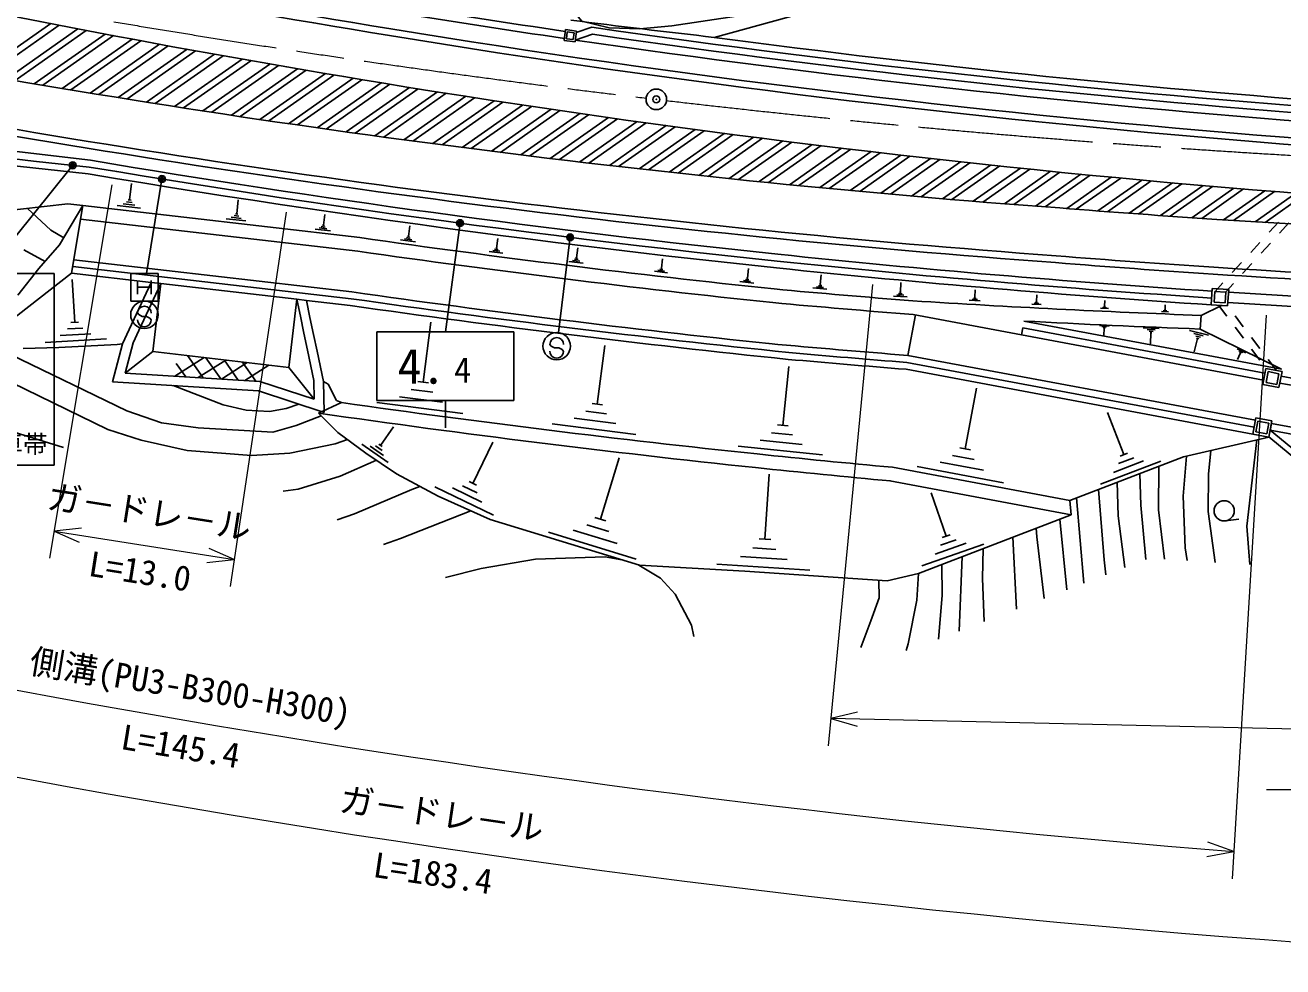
# Model space of a CAD drawing. Units: millimetres, scale not verified. Extents: x -1553829 to 1976667, y 20000 to 3795123.
# Drawn here: x 124698 to 216488, y 218873 to 287572 of the extents above; entities that cross this region are included whole.
import ezdxf
from ezdxf.enums import TextEntityAlignment as Align

# ---------------------------------------------------------------- set-up
doc = ezdxf.new("R2010")
doc.units = ezdxf.units.MM
doc.header["$LTSCALE"] = 1000
doc.header["$PDMODE"] = 32
doc.header["$PDSIZE"] = 500
doc.linetypes.add('CHAIN', pattern=[18.5, 12, -1.5, 3.5, -1.5])
for name, color, linetype, lineweight in [('M-BGD', 7, 'Continuous', 25), ('M-BMK', 2, 'CHAIN', 13), ('M-BMK-SRVR', 3, 'Continuous', 25), ('M-STR-HTXT', 7, 'Continuous', 13), ('M-STR-STRC', 7, 'Continuous', 25)]:
    doc.layers.add(name, color=color, linetype=linetype, lineweight=lineweight)
doc.styles.add('@ＭＳ ゴシック', font='')
doc.styles.add('ＭＳ ゴシック', font='')
doc.styles.get('@ＭＳ ゴシック').set_extended_font_data('@MS Gothic')
doc.styles.get('ＭＳ ゴシック').set_extended_font_data('MS Gothic')

msp = doc.modelspace()

# ---------------------------------------------------------------- linework, layer by layer
at = {"layer": 'M-BGD'}
for p, q in [((191684, 291277), (174995, 286683)), ((164917, 287036), (166065, 287419)), ((164138, 287246), (164036, 286452)), ((164036, 286452), (164830, 286351)), ((164138, 287246), (164931, 287145)), ((164267, 287078), (164204, 286582)), ((164204, 286582), (164700, 286519)), ((164267, 287078), (164763, 287015)), ((164763, 287015), (164700, 286519)), ((164931, 287145), (164830, 286351)), ((164847, 286485), (166111, 286907)), ((109294, 280101), (129463, 277712)), ((132325, 274829), (132463, 276030)), ((127805, 274527), (122483, 273944)), ((128906, 274409), (127805, 274527)), ((132714, 274436), (131856, 274535)), ((132519, 274632), (132090, 274682)), ((132432, 274816), (132217, 274841)), ((140139, 273805), (140256, 274820)), ((124862, 274205), (126576, 272616)), ((128906, 274409), (127205, 271537)), ((128075, 269478), (128906, 274409)), ((149117, 272071), (128906, 274409)), ((133123, 274215), (131407, 274413)), ((140468, 273474), (139744, 273557)), ((140304, 273640), (139942, 273681)), ((140230, 273795), (140049, 273816)), ((146466, 272970), (146565, 273766)), ((148975, 271081), (128740, 273423)), ((140814, 273287), (139365, 273454)), ((146993, 272559), (145855, 272699)), ((146722, 272708), (146154, 272778)), ((146594, 272839), (146310, 272874)), ((146537, 272961), (146395, 272979)), ((152682, 272164), (152777, 272930)), ((216170, 273202), (215494, 272465)), ((216929, 273143), (216253, 272405)), ((126576, 272616), (127512, 272055)), ((153189, 271768), (152095, 271904)), ((152929, 271911), (152382, 271979)), ((152806, 272038), (152532, 272072)), ((152751, 272156), (152614, 272173)), ((159102, 271307), (159190, 272017)), ((214818, 271728), (214142, 270991)), ((126158, 270340), (124590, 271173)), ((127205, 271537), (125698, 269815)), ((159571, 270940), (158557, 271066)), ((159330, 271073), (158823, 271136)), ((159216, 271190), (158962, 271222)), ((159165, 271300), (159038, 271315)), ((164937, 270588), (165028, 271324)), ((215578, 271668), (214902, 270931)), ((128184, 269968), (148493, 267615)), ((128241, 270464), (148551, 268111)), ((165424, 270207), (164372, 270337)), ((165174, 270345), (164648, 270410)), ((165056, 270466), (164793, 270499)), ((165003, 270580), (164872, 270596)), ((171142, 269852), (171224, 270514)), ((213467, 270254), (212791, 269516)), ((214226, 270194), (213550, 269457)), ((128075, 269478), (120662, 263701)), ((125698, 269815), (124155, 267881)), ((128318, 265890), (128135, 269023)), ((171580, 269510), (170634, 269627)), ((171355, 269633), (170882, 269692)), ((171249, 269743), (171012, 269772)), ((171201, 269844), (171083, 269859)), ((177526, 268992), (177270, 269023)), ((177475, 269102), (177347, 269118)), ((177411, 269110), (177500, 269829)), ((182723, 268655), (182784, 269355)), ((133896, 268803), (133361, 267657)), ((134016, 263755), (134592, 268723)), ((134592, 268723), (134056, 267577)), ((144525, 267572), (134592, 268723)), ((177886, 268739), (176860, 268866)), ((177642, 268873), (177129, 268937)), ((183196, 268312), (182197, 268399)), ((182955, 268434), (182455, 268477)), ((182839, 268545), (182589, 268566)), ((182785, 268650), (182660, 268661)), ((188643, 268086), (188517, 268093)), ((188580, 268089), (188615, 268794)), ((194011, 267717), (194039, 268269)), ((211338, 268365), (211263, 267167)), ((211338, 268365), (212536, 268289)), ((211525, 268153), (211475, 267354)), ((211525, 268153), (212324, 268102)), ((212115, 268779), (211540, 268152)), ((212324, 268102), (212273, 267304)), ((212875, 268720), (212309, 268103)), ((212536, 268289), (212460, 267092)), ((133361, 267657), (132826, 266512)), ((134056, 267577), (133521, 266431)), ((143950, 262604), (144525, 267572)), ((144525, 267572), (144785, 266334)), ((145221, 267491), (144525, 267572)), ((148409, 267121), (145221, 267491)), ((145221, 267491), (145480, 266253)), ((189068, 267762), (188061, 267813)), ((188821, 267875), (188318, 267901)), ((188701, 267982), (188449, 267995)), ((194393, 267461), (193605, 267501)), ((194200, 267550), (193806, 267570)), ((194106, 267634), (193909, 267644)), ((194060, 267715), (193962, 267720)), ((198843, 267187), (198159, 267221)), ((198675, 267264), (198334, 267281)), ((198593, 267336), (198422, 267345)), ((198554, 267407), (198469, 267411)), ((198511, 267409), (198535, 267887)), ((203480, 267082), (203501, 267490)), ((207893, 266829), (207910, 267177)), ((210526, 266399), (212005, 267120)), ((211263, 267167), (212460, 267092)), ((211475, 267354), (212273, 267304)), ((211802, 267133), (212405, 266335)), ((132826, 266512), (132290, 265366)), ((133521, 266431), (132986, 265285)), ((144785, 266334), (145044, 265096)), ((145480, 266253), (145739, 265016)), ((189670, 266429), (189120, 263480)), ((197404, 264984), (189514, 266458)), ((203762, 266893), (203180, 266922)), ((203620, 266959), (203329, 266973)), ((203550, 267020), (203404, 267028)), ((203516, 267080), (203444, 267084)), ((208134, 266667), (207636, 266692)), ((208012, 266723), (207763, 266736)), ((207953, 266776), (207828, 266782)), ((207924, 266827), (207862, 266830)), ((210526, 266399), (210456, 265401)), ((213604, 265576), (213002, 266374)), ((128903, 265475), (127785, 265410)), ((128598, 265907), (128038, 265874)), ((132290, 265366), (131799, 264314)), ((132986, 265285), (132576, 264408)), ((153742, 261518), (154302, 265904)), ((197404, 264984), (197500, 265495)), ((215184, 262193), (197500, 265495)), ((216399, 262475), (197591, 265987)), ((203119, 265658), (203803, 265619)), ((203286, 265579), (203628, 265560)), ((203368, 265506), (203539, 265497)), ((203407, 265436), (203492, 265431)), ((203449, 265433), (203422, 264955)), ((206301, 265485), (207452, 265449)), ((206585, 265361), (207160, 265343)), ((209684, 265299), (211056, 264950)), ((216399, 262475), (210456, 265401)), ((213007, 265537), (213610, 264738)), ((130634, 264679), (126159, 264417)), ((129489, 265061), (127252, 264930)), ((132576, 264408), (132003, 262192)), ((145044, 265096), (145303, 263858)), ((145739, 265016), (145999, 263778)), ((215088, 261682), (197404, 264984)), ((206725, 265241), (207013, 265232)), ((206793, 265124), (206937, 265119)), ((206865, 265122), (206840, 264316)), ((209992, 265074), (210678, 264900)), ((210265, 264713), (210021, 263752)), ((210129, 264893), (210472, 264806)), ((210180, 264734), (210351, 264691)), ((214809, 263980), (214207, 264778)), ((127161, 264055), (124544, 263993)), ((131403, 264266), (127161, 264055)), ((131799, 264314), (131084, 261549)), ((131799, 264314), (131403, 264266)), ((134016, 263755), (132003, 262192)), ((134016, 263755), (143950, 262604)), ((136552, 263461), (137691, 261839)), ((145303, 263858), (145765, 261654)), ((145999, 263778), (146460, 261574)), ((166450, 259928), (166994, 264192)), ((214482, 258743), (189120, 263480)), ((213153, 263959), (213783, 263674)), ((213382, 263627), (213183, 263186)), ((213282, 263825), (213597, 263682)), ((213332, 263726), (213490, 263655)), ((213343, 263645), (213422, 263610)), ((214212, 263940), (214815, 263142)), ((137754, 263322), (135618, 261968)), ((135725, 262899), (136413, 261919)), ((139333, 263139), (137319, 261862)), ((137882, 263307), (138968, 261760)), ((140912, 262956), (139020, 261757)), ((139212, 263153), (140245, 261681)), ((140542, 262999), (141522, 261601)), ((142491, 262773), (140721, 261651)), ((143950, 262604), (145796, 260275)), ((179996, 258376), (180439, 262681)), ((214386, 258232), (189051, 262963)), ((215247, 262527), (215026, 261348)), ((215247, 262527), (216427, 262306)), ((216014, 262383), (215412, 263182)), ((141817, 261583), (132003, 262192)), ((145765, 261654), (145796, 260275)), ((214294, 257741), (188986, 262467)), ((215407, 262294), (215259, 261508)), ((215407, 262294), (216193, 262146)), ((216193, 262146), (216045, 261360)), ((216427, 262306), (216205, 261127)), ((217413, 261777), (216364, 261973)), ((141737, 260888), (131084, 261549)), ((146511, 259318), (141737, 260888)), ((145796, 260275), (141817, 261583)), ((146813, 261390), (146460, 261574)), ((146460, 261574), (146511, 259318)), ((147419, 260192), (146813, 261390)), ((154446, 260792), (152879, 260992)), ((154134, 261468), (153351, 261568)), ((193296, 256668), (194120, 261080)), ((215026, 261348), (216205, 261127)), ((215259, 261508), (216045, 261360)), ((217380, 261254), (216268, 261461)), ((146116, 259268), (147784, 260039)), ((147784, 260039), (147419, 260192)), ((156635, 259239), (150370, 260039)), ((155149, 260066), (152016, 260466)), ((166830, 259880), (166069, 259977)), ((146116, 259268), (147527, 257853)), ((167817, 258516), (164771, 258905)), ((167133, 259222), (165611, 259416)), ((204882, 256243), (203698, 259324)), ((214516, 258921), (214294, 257742)), ((214516, 258921), (215695, 258700)), ((150642, 256912), (151591, 258264)), ((169262, 257712), (163171, 258490)), ((180380, 258337), (179612, 258416)), ((214675, 258688), (214528, 257901)), ((214675, 258688), (215462, 258540)), ((215462, 258540), (215314, 257754)), ((215695, 258700), (215474, 257520)), ((215661, 258523), (215565, 258012)), ((265895, 248633), (215569, 258031)), ((222376, 252379), (215569, 258031)), ((265987, 249125), (215662, 258523)), ((147527, 257853), (149573, 256353)), ((157366, 254144), (158824, 257144)), ((181407, 256988), (178332, 257304)), ((180702, 257682), (179164, 257840)), ((215474, 257520), (209249, 256089)), ((214583, 257316), (213859, 251013)), ((214294, 257742), (215474, 257520)), ((214528, 257901), (215314, 257754)), ((222069, 252062), (215477, 257536)), ((151201, 255655), (149270, 257010)), ((149573, 256353), (151798, 254834)), ((150854, 256187), (149888, 256865)), ((150748, 256549), (150265, 256888)), ((150763, 256827), (150522, 256997)), ((182881, 256215), (176731, 256847)), ((193966, 255890), (192390, 256184)), ((193690, 256594), (192902, 256741)), ((205157, 256349), (204607, 256137)), ((166685, 251522), (168058, 256003)), ((200938, 252896), (187989, 255314)), ((196094, 254188), (189791, 255365)), ((194636, 255113), (191485, 255701)), ((200938, 252896), (209249, 256089)), ((207590, 255768), (203188, 254077)), ((206320, 255785), (204119, 254940)), ((205601, 256014), (204501, 255591)), ((151798, 254834), (154845, 253213)), ((157633, 254014), (157098, 254275)), ((178689, 250063), (178989, 254815)), ((201040, 251860), (187806, 254331)), ((158884, 251817), (154598, 253900)), ((158020, 252767), (155878, 253808)), ((157693, 253456), (156622, 253976)), ((191919, 250283), (190815, 253451)), ((154845, 253213), (158642, 251508)), ((201040, 251860), (200938, 252896)), ((201965, 246859), (201431, 253086)), ((158642, 251508), (169526, 248172)), ((167085, 251400), (166285, 251645)), ((189900, 247580), (201040, 251860)), ((200726, 246383), (200216, 251543)), ((212297, 251408), (213273, 251534)), ((167893, 249752), (164692, 250733)), ((167289, 250637), (165689, 251128)), ((213859, 251013), (214084, 248217)), ((169297, 248621), (162896, 250583)), ((179113, 250037), (178265, 250090)), ((194656, 249714), (190129, 248136)), ((193366, 249772), (191103, 248983)), ((192643, 250027), (191511, 249633)), ((192202, 250381), (191636, 250184)), ((197048, 244970), (196786, 250225)), ((180301, 248599), (176907, 248813)), ((179495, 249331), (177798, 249438)), ((192871, 243365), (193080, 248802)), ((177218, 247729), (169526, 248172)), ((181955, 247813), (175167, 248241)), ((187604, 247045), (177218, 247729)), ((189900, 247580), (187604, 247045))]:
    msp.add_line(p, q, dxfattribs=at)
for points in [[(172306, 294011), (168028, 291531), (166313, 290291), (165148, 288937), (164940, 288337), (165336, 287874), (167313, 287374), (169567, 287316), (171904, 287513), (176621, 288238), (186218, 290195), (188962, 290528)], [(123236, 277390), (125256, 277164), (127276, 276942), (129297, 276726), (131297, 276391), (133298, 276062), (135300, 275737), (137303, 275418), (139307, 275103), (141311, 274794), (143316, 274489), (145322, 274190), (147329, 273895), (149336, 273606), (151344, 273321), (153353, 273042), (155362, 272767), (157372, 272498), (159383, 272233), (161395, 271974), (163407, 271720), (165420, 271470), (167433, 271226), (169447, 270987), (171461, 270753), (173477, 270524), (175492, 270300), (177509, 270080), (179525, 269866)], [(123292, 277887), (125311, 277661), (127330, 277439), (129365, 277222), (131379, 276885), (133379, 276555), (135380, 276231), (137381, 275912), (139384, 275597), (141387, 275288), (143391, 274983), (145395, 274684), (147401, 274390), (149407, 274100), (151414, 273816), (153421, 273537), (155429, 273263), (157438, 272993), (159448, 272729), (161458, 272470), (163469, 272216), (165480, 271967), (167493, 271723), (169505, 271484), (171519, 271250), (173533, 271021), (175547, 270797), (177562, 270578), (179578, 270364)], [(148212, 257351), (147316, 257037), (144018, 256354), (141222, 256188), (136527, 256551), (133159, 257293), (130742, 258084), (123700, 261497), (117673, 264337), (114843, 266318), (112159, 268746), (109311, 271432)], [(107963, 269541), (109860, 267643), (112949, 264816), (118628, 260501), (120871, 259179), (122886, 258186), (127487, 256763)], [(146307, 259077), (144474, 258367), (142774, 257869), (137331, 258196), (134645, 258568), (132123, 259447), (123577, 263580), (123034, 263879)], [(144665, 259925), (143742, 259608), (142530, 259377), (140830, 259494), (139148, 259871), (135501, 261275)], [(209450, 256136), (209211, 253221), (209365, 249435), (209500, 248506)], [(211243, 256548), (211069, 254815), (211047, 252087), (211560, 248376)], [(143531, 253573), (144626, 253712), (147681, 254674), (150345, 255826)], [(207434, 255392), (207422, 252205), (207847, 248610)], [(206052, 254861), (206122, 252564), (206484, 248595)], [(147459, 251486), (148725, 251930), (152911, 253697), (153513, 253921)], [(203035, 253702), (203440, 248570), (203574, 247477)], [(204387, 254221), (204460, 251773), (204964, 248011)], [(150856, 249682), (152080, 250124), (157229, 252142)], [(198491, 250880), (198531, 250243), (199064, 245744)], [(168356, 248530), (167020, 248784), (161950, 248615), (157985, 247938), (155378, 247279)], [(194691, 244064), (194558, 247205), (194608, 249388)], [(173503, 242963), (173326, 243810), (172145, 246052), (171060, 247235), (169478, 248187)], [(191588, 248228), (191613, 245966), (191356, 242783)], [(187008, 247084), (187026, 245800), (186426, 244127), (185699, 242159)], [(189900, 247580), (189779, 245632), (189150, 242434), (188997, 241942)]]:
    msp.add_lwpolyline(points, dxfattribs=at)
msp.add_circle((212203, 252141), 738, dxfattribs=at)
for centre, radius, start, end in [((211419, 2029875), 1765248, 274.21554, 274.21554), ((279848, 1073722), 796842, 257.49489, 260.72183), ((279848, 1073722), 797342, 257.49525, 260.72183), ((280079, 1075303), 797191, 260.72375, 261.6314), ((280079, 1075303), 796671, 260.72375, 261.63053), ((264718, 1076855), 795250, 262.76207, 263.52192), ((280079, 1075303), 796091, 261.76596, 265.8717), ((280079, 1075303), 798941, 260.72375, 269.86785), ((280079, 1075303), 798441, 260.72375, 269.86783), ((280079, 1075303), 797191, 261.6889, 269.67283), ((280079, 1075303), 796591, 261.7745, 265.87149), ((280079, 1075303), 795591, 262.41003, 265.92067), ((259491, 1077550), 809500, 259.69253, 265.77842), ((259491, 1077550), 809000, 259.69263, 265.77853), ((264128, 1076693), 810250, 260.43297, 264.01395), ((264128, 1076693), 812800, 261.86536, 264.01395), ((264128, 1076693), 813800, 261.86536, 264.01442), ((264128, 1076693), 810250, 264.01395, 266.26354), ((264128, 1076693), 811250, 264.01395, 266.26354), ((264128, 1076693), 810750, 264.01395, 266.26354), ((264128, 1076693), 809000, 265.44645, 266.26354), ((264128, 1076693), 808500, 265.44635, 266.26354), ((264128, 1076693), 808500, 266.26354, 271.00378), ((264128, 1076693), 809000, 266.26354, 271.00378), ((264128, 1076693), 816800, 261.86536, 264.01582), ((253368, 1077613), 812665, 264.77521, 265.49153), ((264128, 1076693), 810250, 266.34839, 270.81783), ((264128, 1076693), 817800, 261.86536, 264.1224), ((264128, 1076693), 817300, 261.86536, 264.12216), ((253368, 1077613), 813665, 264.77521, 265.49899), ((241013, 1077910), 812084, 266.36217, 267.84849), ((264128, 1076693), 811000, 266.34839, 270.81651), ((241013, 1077910), 813084, 266.93872, 267.84619), ((253368, 1077613), 816665, 264.77521, 265.4878), ((253368, 1077613), 817185, 264.87924, 265.48587), ((253368, 1077613), 817685, 264.87924, 265.48401), ((264128, 1076693), 824900, 261.89199, 264.01489), ((264128, 1076693), 825900, 261.785, 264.01489), ((264129, 1076706), 824913, 264.01489, 264.70405), ((264129, 1076706), 825913, 264.01489, 264.70085)]:
    msp.add_arc(centre, radius, start, end, dxfattribs=at)
at = {"layer": 'M-BMK'}
for start, end in [(260.43293, 261.86532), (261.86532, 263.244), (263.35143, 264.73012), (264.73012, 266.16251), (266.16251, 267.59491)]:
    msp.add_arc((264128, 1076693), 800000, start, end, dxfattribs=at)
at = {"layer": 'M-BMK-SRVR'}
msp.add_circle((170760, 282160), 750, dxfattribs=at)
msp.add_point((170760, 282160), dxfattribs=at)
at = {"layer": 'M-STR-HTXT'}
for p, q in [((131015, 275932), (126486, 248689)), ((143744, 273920), (139648, 246608)), ((186540, 268659), (183308, 234990)), ((215269, 266425), (212789, 225294)), ((128803, 250871), (126814, 250662)), ((126814, 250662), (139945, 248586)), ((126814, 250662), (128642, 249849)), ((139945, 248586), (138117, 249399)), ((137956, 248376), (139945, 248586)), ((185442, 237455), (183499, 236981)), ((307104, 234188), (183499, 236981)), ((183499, 236981), (185418, 236420)), ((215289, 231822), (234289, 231822)), ((212909, 227290), (211024, 227959)), ((210943, 226927), (212909, 227290))]:
    msp.add_line(p, q, dxfattribs=at)
for radius, start, end in [(849074, 255.06342, 265.47828), (855316, 255.07197, 268.1075)]:
    msp.add_arc((279848, 1073722), radius, start, end, dxfattribs=at)
at = {"layer": 'M-STR-STRC'}
for p, q in [((126564, 287686), (121303, 283992)), ((127177, 287566), (121931, 283883)), ((128541, 287303), (123328, 283642)), ((129156, 287184), (123958, 283534)), ((130525, 286923), (125359, 283296)), ((131142, 286807), (125991, 283190)), ((132514, 286549), (127397, 282955)), ((133133, 286433), (128030, 282850)), ((134509, 286178), (129440, 282618)), ((135130, 286063), (130075, 282514)), ((136511, 285811), (131489, 282286)), ((137133, 285698), (132127, 282183)), ((138518, 285449), (133545, 281957)), ((139142, 285337), (134185, 281856)), ((140531, 285090), (135608, 281634)), ((141157, 284980), (136249, 281534)), ((142550, 284736), (137676, 281314)), ((143178, 284627), (138320, 281216)), ((144575, 284387), (139751, 281000)), ((145205, 284279), (140397, 280903)), ((146606, 284041), (141833, 280690)), ((147238, 283935), (142480, 280594)), ((148644, 283700), (143921, 280384)), ((149277, 283595), (144571, 280290)), ((150688, 283363), (146016, 280083)), ((151323, 283260), (146667, 279991)), ((152738, 283031), (148117, 279787)), ((153375, 282929), (148771, 279696)), ((154794, 282703), (150226, 279495)), ((155434, 282602), (150881, 279406)), ((156857, 282380), (152341, 279209)), ((157498, 282281), (152998, 279121)), ((158926, 282061), (154462, 278927)), ((159570, 281963), (155122, 278840)), ((161002, 281747), (156591, 278650)), ((161647, 281650), (157253, 278565)), ((163084, 281437), (158727, 278378)), ((163732, 281342), (159391, 278294)), ((165173, 281132), (160869, 278110)), ((165823, 281038), (161536, 278028)), ((167269, 280832), (163019, 277848)), ((167920, 280740), (163688, 277768)), ((169371, 280536), (165176, 277591)), ((170025, 280445), (165847, 277512)), ((171480, 280245), (167340, 277339)), ((172136, 280156), (168013, 277261)), ((173596, 279959), (169512, 277092)), ((174254, 279871), (170187, 277016)), ((175718, 279678), (171690, 276850)), ((176378, 279591), (172368, 276776)), ((177848, 279401), (173877, 276613)), ((178510, 279317), (174557, 276541)), ((179984, 279130), (176070, 276382)), ((180649, 279047), (176753, 276311)), ((182128, 278863), (178271, 276155)), ((182795, 278782), (178956, 276086)), ((184279, 278602), (180480, 275935)), ((184948, 278522), (181167, 275867)), ((186437, 278345), (182697, 275719)), ((187108, 278267), (183386, 275653)), ((128074, 277233), (121827, 269463)), ((188602, 278094), (184921, 275509)), ((189275, 278017), (185613, 275445)), ((190774, 277847), (187153, 275305)), ((191450, 277772), (187848, 275243)), ((192954, 277606), (189393, 275106)), ((193632, 277533), (190090, 275045)), ((195142, 277370), (191642, 274913)), ((195822, 277298), (192341, 274854)), ((197337, 277140), (193898, 274725)), ((198019, 277069), (194600, 274668)), ((199539, 276915), (196162, 274544)), ((200224, 276846), (196867, 274488)), ((201749, 276695), (198435, 274368)), ((202437, 276628), (199142, 274314)), ((203967, 276480), (200712, 274195)), ((204657, 276415), (201416, 274139)), ((134655, 276196), (133564, 269447)), ((206193, 276271), (202984, 274018)), ((206885, 276208), (203691, 273965)), ((208427, 276068), (205265, 273848)), ((209121, 276006), (205974, 273796)), ((210668, 275870), (207554, 273683)), ((211365, 275810), (208266, 273634)), ((212918, 275678), (209851, 273525)), ((213618, 275620), (210566, 273477)), ((215176, 275492), (212157, 273372)), ((215878, 275435), (212875, 273326)), ((217442, 275311), (214472, 273226)), ((218147, 275256), (215192, 273182)), ((156414, 272979), (155371, 265199)), ((164456, 271942), (163614, 265144)), ((116827, 269463), (126827, 269463)), ((126827, 255463), (126827, 269463)), ((133896, 268803), (128075, 269478)), ((132402, 269447), (132402, 267447)), ((134402, 269447), (132402, 269447)), ((134402, 267447), (134402, 269447)), ((132902, 268947), (132902, 267947)), ((132902, 268447), (133902, 268447)), ((134592, 268723), (133896, 268803)), ((133902, 268947), (133902, 267947)), ((132402, 267447), (134402, 267447)), ((133002, 266458), (132903, 266576)), ((133247, 266319), (133002, 266458)), ((133548, 266316), (133247, 266319)), ((133793, 266204), (133548, 266316)), ((133899, 266068), (133793, 266204)), ((150371, 265199), (160371, 265199)), ((150371, 265199), (150371, 260199)), ((160371, 265199), (160371, 260199)), ((163092, 264163), (162992, 264281)), ((163337, 264023), (163092, 264163)), ((163638, 264021), (163337, 264023)), ((163883, 263909), (163638, 264021)), ((163989, 263773), (163883, 263909)), ((150371, 260199), (160371, 260199)), ((155371, 260199), (155371, 258199)), ((116827, 255463), (126827, 255463))]:
    msp.add_line(p, q, dxfattribs=at)
for centre, radius in [((128168, 277350), 150), ((128168, 277350), 120), ((128168, 277350), 90), ((128168, 277350), 60), ((128168, 277350), 30), ((134679, 276344), 150), ((134679, 276344), 120), ((134679, 276344), 90), ((134679, 276344), 60), ((134679, 276344), 30), ((156434, 273128), 150), ((156434, 273128), 120), ((156434, 273128), 90), ((156434, 273128), 60), ((156434, 273128), 30), ((164475, 272091), 150), ((164475, 272091), 120), ((164475, 272091), 90), ((164475, 272091), 60), ((164475, 272091), 30), ((133402, 266447), 1000), ((163491, 264152), 1000)]:
    msp.add_circle(centre, radius, dxfattribs=at)
for centre, radius, start, end in [((279848, 1073722), 800842, 257.49787, 260.72183), ((259491, 1077550), 805500, 259.69408, 265.77925), ((280079, 1075303), 802441, 260.72374, 269.86793), ((264128, 1076693), 805000, 265.44563, 266.26354), ((264128, 1076693), 805000, 266.26354, 271.00364), ((133403, 266572), 500, 359.55488, 179.55488), ((133399, 266072), 500, 179.55488, 359.55488), ((163492, 264277), 500, 359.55488, 179.55488), ((163489, 263777), 500, 179.55488, 359.55488)]:
    msp.add_arc(centre, radius, start, end, dxfattribs=at)
for p in [(128168, 277350), (134679, 276344), (156434, 273128), (164475, 272091)]:
    msp.add_point(p, dxfattribs=at)

# ---------------------------------------------------------------- texts
at = {"layer": 'M-STR-HTXT', "style": 'ＭＳ ゴシック'}
for s, rotation, p in [('ガ－ドレ－ル', 351.017, (133536, 250612)), ('側溝(PU3-B300-H300)', 350.608, (136525, 237846)), ('ガ－ドレ－ル', 351.59, (154895, 228593))]:
    msp.add_text(s, height=1833, rotation=rotation, dxfattribs=at).set_placement(p, align=Align.BOTTOM_CENTER)
at = {"layer": 'M-STR-HTXT', "style": '@ＭＳ ゴシック'}
for s, rotation, p in [('L=13.0', 351.017, (133223, 248636)), ('L=145.4', 350.608, (136199, 235873)), ('L=183.4', 351.59, (154603, 226615))]:
    msp.add_text(s, height=1833, rotation=rotation, dxfattribs=at).set_placement(p, align=Align.TOP_CENTER)
at = {"layer": 'M-STR-STRC', "style": 'ＭＳ ゴシック'}
msp.add_text('4.', height=2566, dxfattribs=at).set_placement((155371, 262699), align=Align.MIDDLE_RIGHT)
msp.add_text('4', height=1833, dxfattribs=at).set_placement((156621, 260949), align=Align.BOTTOM_CENTER)
msp.add_text('非常駐車帯', height=1320, dxfattribs=at).set_placement((121827, 257013), align=Align.MIDDLE_CENTER)

doc.saveas('drawing.dxf')
